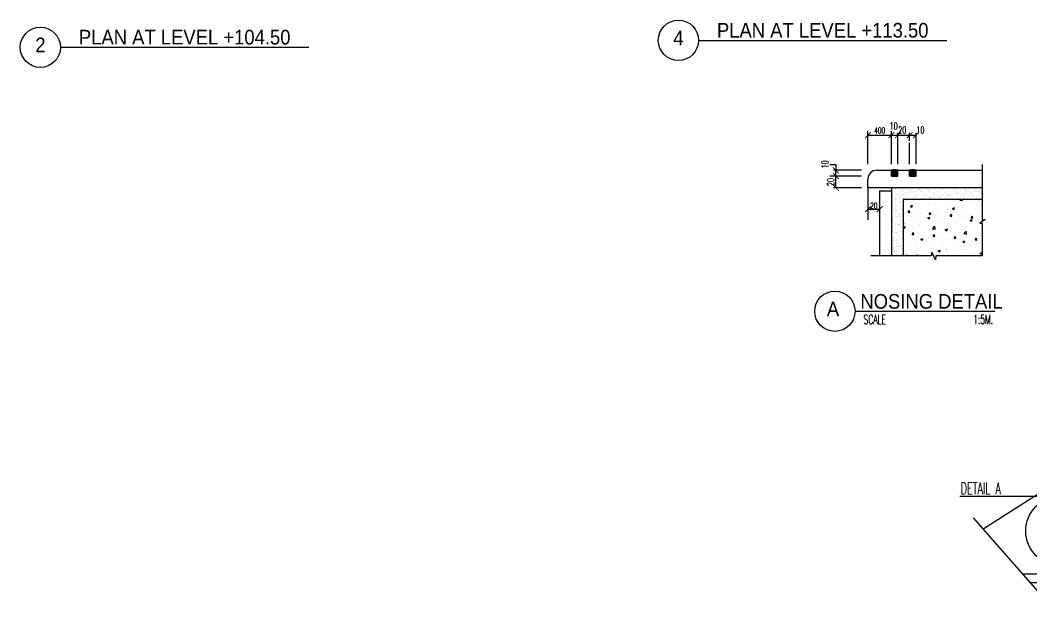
# Model space of a CAD drawing. Extents: x 417968.7 to 418005.4, y 43443.8 to 43480.2.
# Drawn here: x 417970.1 to 417987.35, y 43445.94 to 43455.97 of the extents above; entities that cross this region are included whole.
import ezdxf
from ezdxf.enums import TextEntityAlignment as Align

# ---------------------------------------------------------------- set-up
doc = ezdxf.new("R2010")
doc.units = 0
doc.header["$MEASUREMENT"] = 0
doc.header["$PDMODE"] = 3
doc.header["$PDSIZE"] = 0.1
doc.layers.get('0').update_dxf_attribs({"linetype": 'CONTINUOUS'})
doc.layers.get('DEFPOINTS').update_dxf_attribs({"linetype": 'CONTINUOUS'})
for name, color, linetype in [('Axisname', 6, 'CONTINUOUS'), ('DIM', 4, 'CONTINUOUS'), ('HAND', 2, 'CONTINUOUS'), ('ST-NO', 7, 'CONTINUOUS'), ('STEPS', 7, 'CONTINUOUS'), ('TXT', 2, 'CONTINUOUS'), ('TXT1', 2, 'CONTINUOUS'), ('TXT2', 6, 'CONTINUOUS'), ('WALL', 6, 'CONTINUOUS')]:
    doc.layers.add(name, color=color, linetype=linetype)
doc.styles.add('ROMANS', font='ROMANS.shx', dxfattribs={"width": 0.6})
doc.styles.add('TTXT', font='swisse.ttf', dxfattribs={"width": 0.6})
doc.dimstyles.new('R50', dxfattribs={"dimscale": 0, "dimtxt": 0.14, "dimasz": 0.1, "dimexe": 0.03, "dimexo": 0.03, "dimgap": 0.08, "dimtad": 1, "dimdec": 0, "dimlfac": 1000, "dimzin": 13, "dimdsep": 46, "dimtxsty": 'ROMANS', "dimblk": 'ARCHTICK', "dimcen": 0.09, "dimclrd": 4, "dimclre": 4, "dimclrt": 2, "dimadec": 0, "dimazin": 0, "dimtfac": 1, "dimtdec": 0, "dimtofl": 0, "dimtmove": 2, "dimatfit": 3, "dimldrblk": 'CLOSEDBLANK', "dimfxl": 0, "dimtolj": 1, "dimtzin": 0, "dimarcsym": 0})

# ---------------------------------------------------------------- blocks, each defined once
blk = doc.blocks.new('_ARCHTICK')
at = {"color": 0, "linetype": 'ByBlock', "const_width": 0.15}
blk.add_lwpolyline([(-0.5, -0.5), (0.5, 0.5)], dxfattribs=at)
blk = doc.blocks.new('*D128')
at = {"layer": 'DEFPOINTS', "color": 0}
for p in [(417984.553, 43452.977), (417984.753, 43452.977), (417984.753, 43452.745)]:
    blk.add_point(p, dxfattribs=at)
at = {"layer": 'DIM', "color": 4, "lineweight": -2}
for p, q in [((417984.553, 43452.947), (417984.553, 43452.735)), ((417984.753, 43452.947), (417984.753, 43452.735)), ((417984.553, 43452.745), (417984.753, 43452.745))]:
    blk.add_line(p, q, dxfattribs=at)
at = {"layer": 'DIM', "color": 4, "lineweight": -2, "xscale": 0.1, "yscale": 0.1, "zscale": 0.1, "rotation": 180}
blk.add_blockref('_ARCHTICK', (417984.553, 43452.745), dxfattribs=at)
at = {"layer": 'DIM', "color": 4, "lineweight": -2, "xscale": 0.1, "yscale": 0.1, "zscale": 0.1}
blk.add_blockref('_ARCHTICK', (417984.753, 43452.745), dxfattribs=at)
at = {"layer": 'DIM', "color": 2, "insert": (417984.653, 43452.805), "char_height": 0.1, "attachment_point": 5, "style": 'ROMANS'}
blk.add_mtext('\\A1;20', dxfattribs=at)
blk = doc.blocks.new('_ClosedBlank')
at = {"color": 0, "linetype": 'ByBlock', "lineweight": -2}
for p, q in [((-1, 0.17), (0, 0)), ((-1, 0.17), (-1, -0.17)), ((0, 0), (-1, -0.17))]:
    blk.add_line(p, q, dxfattribs=at)
blk = doc.blocks.new('*X112')
at = {"layer": 'DIM', "color": 0}
for p, q in [((159.007, 381.626), (159.007, 381.626)), ((159.015, 381.648), (159.015, 381.648)), ((159.023, 381.585), (159.023, 381.585)), ((159.036, 381.635), (159.036, 381.635)), ((159.067, 381.672), (159.067, 381.672)), ((159.07, 381.686), (159.07, 381.686)), ((159.079, 381.678), (159.079, 381.678)), ((159.091, 381.594), (159.091, 381.594)), ((159.112, 381.586), (159.112, 381.586)), ((159.117, 381.597), (159.117, 381.597)), ((159.122, 381.638), (159.122, 381.638)), ((159.138, 381.628), (159.138, 381.628)), ((159.158, 381.603), (159.158, 381.603)), ((159.171, 381.649), (159.171, 381.649)), ((159.172, 381.593), (159.172, 381.593)), ((159.181, 381.584), (159.181, 381.584)), ((159.192, 381.635), (159.192, 381.635)), ((159.202, 381.677), (159.202, 381.677)), ((159.205, 381.581), (159.205, 381.581)), ((159.226, 381.612), (159.226, 381.612)), ((159.252, 381.615), (159.252, 381.615)), ((159.265, 381.627), (159.265, 381.627)), ((159.268, 381.587), (159.268, 381.587)), ((159.273, 381.682), (159.273, 381.682)), ((159.292, 381.62), (159.292, 381.62)), ((159.323, 381.636), (159.323, 381.636)), ((159.326, 381.649), (159.326, 381.649)), ((159.332, 381.628), (159.332, 381.628)), ((159.333, 381.679), (159.333, 381.679)), ((159.336, 381.582), (159.336, 381.582)), ((159.347, 381.635), (159.347, 381.635)), ((159.36, 381.629), (159.36, 381.629)), ((159.375, 381.588), (159.375, 381.588)), ((159.386, 381.633), (159.386, 381.633)), ((159.401, 381.632), (159.401, 381.632)), ((159.423, 381.587), (159.423, 381.587)), ((159.427, 381.638), (159.427, 381.638)), ((159.461, 381.678), (159.461, 381.678)), ((159.464, 381.582), (159.464, 381.582)), ((159.473, 381.68), (159.473, 381.68)), ((159.482, 381.672), (159.482, 381.672)), ((159.482, 381.649), (159.482, 381.649)), ((159.495, 381.647), (159.495, 381.647)), ((159.503, 381.636), (159.503, 381.636)), ((159.521, 381.65), (159.521, 381.65)), ((159.526, 381.632), (159.526, 381.632)), ((159.531, 381.634), (159.531, 381.634)), ((159.562, 381.656), (159.562, 381.656)), ((159.575, 381.586), (159.575, 381.586)), ((159.579, 381.587), (159.579, 381.587)), ((159.585, 381.578), (159.585, 381.578)), ((159.596, 381.683), (159.596, 381.683)), ((159.599, 381.587), (159.599, 381.587)), ((159.63, 381.665), (159.63, 381.665)), ((159.638, 381.649), (159.638, 381.649)), ((159.656, 381.668), (159.656, 381.668)), ((159.659, 381.636), (159.659, 381.636)), ((159.659, 381.633), (159.659, 381.633)), ((159.676, 381.676), (159.676, 381.676)), ((159.696, 381.673), (159.696, 381.673)), ((159.726, 381.63), (159.726, 381.63)), ((159.727, 381.685), (159.727, 381.685)), ((159.73, 381.588), (159.73, 381.588)), ((159.735, 381.622), (159.735, 381.622)), ((159.735, 381.588), (159.735, 381.588)), ((159.764, 381.682), (159.764, 381.682)), ((159.778, 381.582), (159.778, 381.582)), ((159.79, 381.686), (159.79, 381.686)), ((159.793, 381.65), (159.793, 381.65)), ((159.794, 381.638), (159.794, 381.638)), ((159.814, 381.636), (159.814, 381.636)), ((159.831, 381.691), (159.831, 381.691)), ((159.855, 381.684), (159.855, 381.684)), ((159.858, 381.588), (159.858, 381.588)), ((159.876, 381.674), (159.876, 381.674)), ((159.885, 381.666), (159.885, 381.666)), ((159.89, 381.588), (159.89, 381.588)), ((159.899, 381.7), (159.899, 381.7)), ((159.925, 381.64), (159.925, 381.64)), ((159.929, 381.626), (159.929, 381.626)), ((159.945, 381.577), (159.945, 381.577)), ((159.949, 381.65), (159.949, 381.65)), ((159.97, 381.636), (159.97, 381.636)), ((159.971, 381.58), (159.971, 381.58)), ((159.978, 381.58), (159.978, 381.58)), ((159.99, 381.689), (159.99, 381.689)), ((159.993, 381.593), (159.993, 381.593)), ((160.012, 381.586), (160.012, 381.586)), ((160.046, 381.588), (160.046, 381.588)), ((160.053, 381.639), (160.053, 381.639)), ((160.079, 381.67), (160.079, 381.67)), ((160.079, 381.594), (160.079, 381.594)), ((160.105, 381.65), (160.105, 381.65)), ((160.105, 381.598), (160.105, 381.598)), ((160.121, 381.691), (160.121, 381.691)), ((160.124, 381.594), (160.124, 381.594)), ((160.126, 381.637), (160.126, 381.637)), ((160.129, 381.624), (160.129, 381.624)), ((160.138, 381.616), (160.138, 381.616)), ((160.146, 381.603), (160.146, 381.603)), ((160.188, 381.644), (160.188, 381.644)), ((160.202, 381.588), (160.202, 381.588)), ((160.214, 381.612), (160.214, 381.612)), ((160.24, 381.616), (160.24, 381.616)), ((160.248, 381.69), (160.248, 381.69)), ((160.252, 381.594), (160.252, 381.594)), ((160.26, 381.65), (160.26, 381.65)), ((160.279, 381.668), (160.279, 381.668)), ((160.281, 381.621), (160.281, 381.621)), ((160.282, 381.637), (160.282, 381.637)), ((160.288, 381.66), (160.288, 381.66)), ((160.319, 381.645), (160.319, 381.645)), ((160.332, 381.62), (160.332, 381.62)), ((160.349, 381.63), (160.349, 381.63)), ((160.357, 381.589), (160.357, 381.589)), ((160.375, 381.633), (160.375, 381.633)), ((160.384, 381.695), (160.384, 381.695)), ((160.387, 381.599), (160.387, 381.599)), ((160.415, 381.639), (160.415, 381.639)), ((160.416, 381.651), (160.416, 381.651)), ((160.437, 381.637), (160.437, 381.637)), ((160.447, 381.645), (160.447, 381.645)), ((160.482, 381.664), (160.482, 381.664)), ((160.483, 381.648), (160.483, 381.648)), ((160.509, 381.651), (160.509, 381.651)), ((160.513, 381.589), (160.513, 381.589)), ((160.514, 381.697), (160.514, 381.697)), ((160.518, 381.6), (160.518, 381.6)), ((160.532, 381.618), (160.532, 381.618)), ((160.541, 381.61), (160.541, 381.61)), ((160.55, 381.656), (160.55, 381.656)), ((159.01, 381.53), (159.01, 381.53)), ((159.013, 381.433), (159.013, 381.433)), ((159.022, 381.549), (159.022, 381.549)), ((159.029, 381.456), (159.029, 381.456)), ((159.031, 381.54), (159.031, 381.54)), ((159.055, 381.523), (159.055, 381.523)), ((159.069, 381.461), (159.069, 381.461)), ((159.07, 381.576), (159.07, 381.576)), ((159.073, 381.48), (159.073, 381.48)), ((159.075, 381.5), (159.075, 381.5)), ((159.076, 381.51), (159.076, 381.51)), ((159.124, 381.455), (159.124, 381.455)), ((159.134, 381.446), (159.134, 381.446)), ((159.137, 381.47), (159.137, 381.47)), ((159.141, 381.531), (159.141, 381.531)), ((159.144, 381.435), (159.144, 381.435)), ((159.152, 381.461), (159.152, 381.461)), ((159.163, 381.474), (159.163, 381.474)), ((159.177, 381.406), (159.177, 381.406)), ((159.211, 381.523), (159.211, 381.523)), ((159.225, 381.544), (159.225, 381.544)), ((159.232, 381.51), (159.232, 381.51)), ((159.269, 381.531), (159.269, 381.531)), ((159.367, 381.524), (159.367, 381.524)), ((159.388, 381.51), (159.388, 381.51)), ((159.404, 381.536), (159.404, 381.536)), ((159.407, 381.506), (159.407, 381.506)), ((159.425, 381.542), (159.425, 381.542)), ((159.433, 381.509), (159.433, 381.509)), ((159.434, 381.534), (159.434, 381.534)), ((159.473, 381.515), (159.473, 381.515)), ((159.522, 381.524), (159.522, 381.524)), ((159.535, 381.537), (159.535, 381.537)), ((159.541, 381.524), (159.541, 381.524)), ((159.543, 381.51), (159.543, 381.51)), ((159.567, 381.527), (159.567, 381.527)), ((159.608, 381.532), (159.608, 381.532)), ((159.628, 381.538), (159.628, 381.538)), ((159.662, 381.537), (159.662, 381.537)), ((159.676, 381.541), (159.676, 381.541)), ((159.678, 381.524), (159.678, 381.524)), ((159.699, 381.511), (159.699, 381.511)), ((159.702, 381.545), (159.702, 381.545)), ((159.742, 381.55), (159.742, 381.55)), ((159.798, 381.541), (159.798, 381.541)), ((159.81, 381.559), (159.81, 381.559)), ((159.828, 381.536), (159.828, 381.536)), ((159.834, 381.524), (159.834, 381.524)), ((159.836, 381.562), (159.836, 381.562)), ((159.837, 381.528), (159.837, 381.528)), ((159.855, 381.511), (159.855, 381.511)), ((159.877, 381.568), (159.877, 381.568)), ((159.928, 381.543), (159.928, 381.543)), ((159.988, 381.572), (159.988, 381.572)), ((159.989, 381.525), (159.989, 381.525)), ((160.011, 381.511), (160.011, 381.511)), ((160.031, 381.532), (160.031, 381.532)), ((160.056, 381.543), (160.056, 381.543)), ((160.145, 381.525), (160.145, 381.525)), ((160.166, 381.512), (160.166, 381.512)), ((160.181, 381.576), (160.181, 381.576)), ((160.191, 381.547), (160.191, 381.547)), ((160.231, 381.53), (160.231, 381.53)), ((160.24, 381.522), (160.24, 381.522)), ((160.301, 381.525), (160.301, 381.525)), ((160.322, 381.549), (160.322, 381.549)), ((160.322, 381.512), (160.322, 381.512)), ((160.382, 381.574), (160.382, 381.574)), ((160.391, 381.566), (160.391, 381.566)), ((160.395, 381.507), (160.395, 381.507)), ((160.421, 381.51), (160.421, 381.51)), ((160.434, 381.526), (160.434, 381.526)), ((160.45, 381.548), (160.45, 381.548)), ((160.457, 381.526), (160.457, 381.526)), ((160.461, 381.515), (160.461, 381.515)), ((160.478, 381.512), (160.478, 381.512)), ((160.521, 381.504), (160.521, 381.504)), ((160.529, 381.524), (160.529, 381.524)), ((159.016, 381.337), (159.016, 381.337)), ((159.019, 381.241), (159.019, 381.241)), ((159.027, 381.363), (159.027, 381.363)), ((159.037, 381.336), (159.037, 381.336)), ((159.049, 381.329), (159.049, 381.329)), ((159.075, 381.333), (159.075, 381.333)), ((159.076, 381.383), (159.076, 381.383)), ((159.077, 381.317), (159.077, 381.317)), ((159.08, 381.287), (159.08, 381.287)), ((159.086, 381.308), (159.086, 381.308)), ((159.096, 381.398), (159.096, 381.398)), ((159.116, 381.338), (159.116, 381.338)), ((159.117, 381.384), (159.117, 381.384)), ((159.129, 381.269), (159.129, 381.269)), ((159.136, 381.273), (159.136, 381.273)), ((159.147, 381.339), (159.147, 381.339)), ((159.15, 381.242), (159.15, 381.242)), ((159.157, 381.259), (159.157, 381.259)), ((159.183, 381.347), (159.183, 381.347)), ((159.193, 381.336), (159.193, 381.336)), ((159.006, 381.065), (159.006, 381.065)), ((159.021, 381.147), (159.021, 381.147)), ((159.022, 381.144), (159.022, 381.144)), ((159.027, 381.197), (159.027, 381.197)), ((159.029, 381.179), (159.029, 381.179)), ((159.032, 381.068), (159.032, 381.068)), ((159.038, 381.171), (159.038, 381.171)), ((159.042, 381.134), (159.042, 381.134)), ((159.073, 381.074), (159.073, 381.074)), ((159.077, 381.211), (159.077, 381.211)), ((159.081, 381.131), (159.081, 381.131)), ((159.083, 381.191), (159.083, 381.191)), ((159.086, 381.094), (159.086, 381.094)), ((159.095, 381.206), (159.095, 381.206)), ((159.118, 381.085), (159.118, 381.085)), ((159.121, 381.209), (159.121, 381.209)), ((159.131, 381.085), (159.131, 381.085)), ((159.14, 381.077), (159.14, 381.077)), ((159.141, 381.083), (159.141, 381.083)), ((159.153, 381.146), (159.153, 381.146)), ((159.162, 381.215), (159.162, 381.215)), ((159.167, 381.086), (159.167, 381.086)), ((159.176, 381.147), (159.176, 381.147)), ((159.179, 381.223), (159.179, 381.223)), ((159.188, 381.215), (159.188, 381.215)), ((159.197, 381.134), (159.197, 381.134)), ((159.026, 381.048), (159.026, 381.048)), ((159.029, 380.952), (159.029, 380.952)), ((159.034, 380.993), (159.034, 380.993)), ((159.053, 380.941), (159.053, 380.941)), ((159.061, 381.022), (159.061, 381.022)), ((159.079, 380.945), (159.079, 380.945)), ((159.082, 381.008), (159.082, 381.008)), ((159.083, 380.947), (159.083, 380.947)), ((159.089, 380.998), (159.089, 380.998)), ((159.092, 380.902), (159.092, 380.902)), ((159.093, 380.939), (159.093, 380.939)), ((159.101, 380.897), (159.101, 380.897)), ((159.119, 380.95), (159.119, 380.95)), ((159.136, 380.899), (159.136, 380.899)), ((159.156, 381.05), (159.156, 381.05)), ((159.158, 380.96), (159.158, 380.96)), ((159.16, 380.953), (159.16, 380.953)), ((159.184, 381.037), (159.184, 381.037)), ((159.187, 380.959), (159.187, 380.959)), ((159.007, 380.758), (159.007, 380.758)), ((159.031, 380.809), (159.031, 380.809)), ((159.032, 380.855), (159.032, 380.855)), ((159.035, 380.759), (159.035, 380.759)), ((159.036, 380.81), (159.036, 380.81)), ((159.043, 380.835), (159.043, 380.835)), ((159.045, 380.801), (159.045, 380.801)), ((159.088, 380.761), (159.088, 380.761)), ((159.095, 380.805), (159.095, 380.805)), ((159.099, 380.818), (159.099, 380.818)), ((159.122, 380.883), (159.122, 380.883)), ((159.125, 380.821), (159.125, 380.821)), ((159.138, 380.716), (159.138, 380.716)), ((159.142, 380.772), (159.142, 380.772)), ((159.163, 380.857), (159.163, 380.857)), ((159.163, 380.758), (159.163, 380.758)), ((159.165, 380.827), (159.165, 380.827)), ((159.166, 380.761), (159.166, 380.761)), ((159.186, 380.854), (159.186, 380.854)), ((159.195, 380.845), (159.195, 380.845)), ((159.198, 380.835), (159.198, 380.835)), ((159.01, 380.677), (159.01, 380.677)), ((159.026, 380.646), (159.026, 380.646)), ((159.036, 380.68), (159.036, 380.68)), ((159.038, 380.663), (159.038, 380.663)), ((159.04, 380.624), (159.04, 380.624)), ((159.041, 380.566), (159.041, 380.566)), ((159.048, 380.633), (159.048, 380.633)), ((159.056, 380.554), (159.056, 380.554)), ((159.077, 380.686), (159.077, 380.686)), ((159.082, 380.557), (159.082, 380.557)), ((159.083, 380.709), (159.083, 380.709)), ((159.09, 380.578), (159.09, 380.578)), ((159.098, 380.709), (159.098, 380.709)), ((159.099, 380.57), (159.099, 380.57)), ((159.102, 380.613), (159.102, 380.613)), ((159.123, 380.584), (159.123, 380.584)), ((159.123, 380.562), (159.123, 380.562)), ((159.145, 380.695), (159.145, 380.695)), ((159.147, 380.707), (159.147, 380.707)), ((159.169, 380.664), (159.169, 380.664)), ((159.171, 380.698), (159.171, 380.698)), ((159.172, 380.568), (159.172, 380.568)), ((159.182, 380.646), (159.182, 380.646)), ((159.191, 380.667), (159.191, 380.667)), ((159.191, 380.571), (159.191, 380.571))]:
    blk.add_line(p, q, dxfattribs=at)
blk = doc.blocks.new('*X111')
at = {"layer": 'DIM', "color": 0}
for p, q in [((159.327, 381.392), (159.362, 381.405)), ((159.351, 381.375), (159.362, 381.405)), ((159.382, 381.482), (159.382, 381.482)), ((159.455, 381.437), (159.455, 381.437)), ((159.629, 381.414), (159.629, 381.414)), ((159.708, 381.469), (159.708, 381.469)), ((159.754, 381.43), (159.754, 381.43)), ((159.944, 381.455), (159.944, 381.455)), ((160.136, 381.496), (160.136, 381.496)), ((160.171, 381.492), (160.181, 381.502)), ((160.171, 381.492), (160.215, 381.485)), ((160.215, 381.485), (160.213, 381.502)), ((160.259, 381.497), (160.259, 381.497)), ((160.403, 381.485), (160.403, 381.485)), ((160.471, 381.407), (160.471, 381.407)), ((160.481, 381.502), (160.49, 381.496)), ((160.49, 381.496), (160.492, 381.502)), ((159.238, 381.274), (159.238, 381.274)), ((159.288, 381.285), (159.312, 381.314)), ((159.288, 381.285), (159.318, 381.282)), ((159.318, 381.282), (159.312, 381.314)), ((159.313, 381.372), (159.313, 381.372)), ((159.327, 381.392), (159.351, 381.375)), ((159.449, 381.27), (159.449, 381.27)), ((159.505, 381.263), (159.505, 381.263)), ((159.623, 381.233), (159.623, 381.233)), ((159.647, 381.254), (159.671, 381.282)), ((159.647, 381.254), (159.676, 381.251)), ((159.653, 381.233), (159.653, 381.233)), ((159.676, 381.251), (159.671, 381.282)), ((159.702, 381.302), (159.702, 381.302)), ((159.771, 381.252), (159.771, 381.252)), ((159.812, 381.258), (159.812, 381.258)), ((159.945, 381.284), (159.945, 381.284)), ((159.962, 381.34), (159.962, 381.34)), ((160.005, 381.222), (160.029, 381.251)), ((160.035, 381.22), (160.029, 381.251)), ((160.038, 381.24), (160.038, 381.24)), ((160.045, 381.352), (160.08, 381.365)), ((160.045, 381.352), (160.07, 381.335)), ((160.07, 381.335), (160.08, 381.365)), ((160.128, 381.3), (160.128, 381.3)), ((160.218, 381.375), (160.218, 381.375)), ((160.236, 381.334), (160.236, 381.334)), ((160.253, 381.316), (160.253, 381.316)), ((160.442, 381.341), (160.442, 381.341)), ((160.465, 381.24), (160.465, 381.24)), ((160.528, 381.384), (160.528, 381.384)), ((159.203, 381.122), (159.209, 381.128)), ((159.203, 381.083), (159.215, 381.081)), ((159.214, 381.081), (159.209, 381.128)), ((159.343, 381.207), (159.343, 381.207)), ((159.362, 381.183), (159.362, 381.183)), ((159.443, 381.104), (159.443, 381.104)), ((159.481, 381.074), (159.481, 381.074)), ((159.498, 381.217), (159.498, 381.217)), ((159.61, 381.196), (159.61, 381.196)), ((159.625, 381.19), (159.66, 381.204)), ((159.625, 381.19), (159.65, 381.174)), ((159.65, 381.174), (159.66, 381.204)), ((159.681, 381.061), (159.681, 381.061)), ((159.696, 381.136), (159.696, 381.136)), ((159.773, 381.124), (159.773, 381.124)), ((159.877, 381.184), (159.877, 381.184)), ((159.956, 381.173), (159.956, 381.173)), ((159.996, 381.102), (159.996, 381.102)), ((160.005, 381.222), (160.035, 381.22)), ((160.065, 381.174), (160.065, 381.174)), ((160.121, 381.119), (160.121, 381.119)), ((160.144, 381.173), (160.144, 381.173)), ((160.212, 381.208), (160.212, 381.208)), ((160.305, 381.229), (160.305, 381.229)), ((160.311, 381.144), (160.311, 381.144)), ((160.344, 381.15), (160.379, 381.164)), ((160.344, 381.15), (160.368, 381.134)), ((160.356, 381.224), (160.356, 381.224)), ((160.364, 381.191), (160.388, 381.22)), ((160.364, 381.191), (160.394, 381.188)), ((160.368, 381.134), (160.379, 381.164)), ((160.394, 381.188), (160.388, 381.22)), ((160.411, 381.162), (160.411, 381.162)), ((160.459, 381.074), (160.459, 381.074)), ((159.205, 381.029), (159.24, 381.043)), ((159.205, 381.029), (159.23, 381.012)), ((159.23, 381.012), (159.24, 381.043)), ((159.357, 380.909), (159.381, 380.938)), ((159.357, 380.909), (159.387, 380.906)), ((159.366, 381.019), (159.366, 381.019)), ((159.387, 380.906), (159.381, 380.938)), ((159.405, 381.009), (159.405, 381.009)), ((159.437, 380.937), (159.437, 380.937)), ((159.491, 381.036), (159.491, 381.036)), ((159.672, 380.998), (159.672, 380.998)), ((159.672, 380.899), (159.672, 380.899)), ((159.69, 380.969), (159.69, 380.969)), ((159.704, 381.005), (159.743, 381.046)), ((159.704, 381.005), (159.748, 380.998)), ((159.716, 380.878), (159.74, 380.906)), ((159.746, 380.875), (159.74, 380.906)), ((159.748, 380.998), (159.743, 381.046)), ((159.865, 380.905), (159.865, 380.905)), ((159.923, 380.989), (159.958, 381.002)), ((159.923, 380.989), (159.948, 380.972)), ((159.939, 380.986), (159.939, 380.986)), ((159.948, 380.972), (159.958, 381.003)), ((159.949, 381.007), (159.949, 381.007)), ((159.964, 380.949), (159.964, 380.949)), ((159.99, 380.922), (159.99, 380.922)), ((160.179, 380.947), (160.179, 380.947)), ((160.206, 381.042), (160.206, 381.042)), ((160.206, 380.975), (160.206, 380.975)), ((160.237, 380.922), (160.276, 380.963)), ((160.237, 380.922), (160.282, 380.915)), ((160.255, 380.999), (160.255, 380.999)), ((160.282, 380.915), (160.276, 380.963)), ((160.453, 380.908), (160.453, 380.908)), ((160.473, 380.964), (160.473, 380.964)), ((160.495, 380.988), (160.495, 380.988)), ((160.547, 381.049), (160.547, 381.049)), ((159.234, 380.822), (159.234, 380.822)), ((159.308, 380.753), (159.308, 380.753)), ((159.36, 380.839), (159.36, 380.839)), ((159.381, 380.849), (159.381, 380.849)), ((159.431, 380.771), (159.431, 380.771)), ((159.503, 380.828), (159.538, 380.841)), ((159.503, 380.828), (159.528, 380.811)), ((159.528, 380.811), (159.538, 380.841)), ((159.549, 380.864), (159.549, 380.864)), ((159.575, 380.742), (159.575, 380.742)), ((159.684, 380.803), (159.684, 380.803)), ((159.716, 380.878), (159.746, 380.875)), ((159.842, 380.731), (159.842, 380.731)), ((159.858, 380.724), (159.858, 380.724)), ((159.943, 380.84), (159.943, 380.84)), ((160.048, 380.749), (160.048, 380.749)), ((160.075, 380.846), (160.099, 380.875)), ((160.075, 380.846), (160.104, 380.844)), ((160.104, 380.844), (160.099, 380.875)), ((160.108, 380.719), (160.108, 380.719)), ((160.2, 380.875), (160.2, 380.875)), ((160.222, 380.788), (160.257, 380.801)), ((160.222, 380.788), (160.247, 380.771)), ((160.247, 380.771), (160.257, 380.801)), ((160.364, 380.791), (160.364, 380.791)), ((160.433, 380.815), (160.457, 380.843)), ((160.433, 380.815), (160.463, 380.812)), ((160.447, 380.741), (160.447, 380.741)), ((160.463, 380.812), (160.457, 380.844)), ((160.489, 380.807), (160.489, 380.807)), ((160.526, 380.75), (160.526, 380.75)), ((159.228, 380.641), (159.228, 380.641)), ((159.261, 380.544), (159.275, 380.558)), ((159.277, 380.544), (159.275, 380.559)), ((159.36, 380.55), (159.36, 380.55)), ((159.413, 380.686), (159.413, 380.686)), ((159.417, 380.666), (159.417, 380.666)), ((159.425, 380.604), (159.425, 380.604)), ((159.436, 380.544), (159.451, 380.562)), ((159.454, 380.544), (159.451, 380.562)), ((159.652, 380.6), (159.652, 380.6)), ((159.678, 380.636), (159.678, 380.636)), ((159.68, 380.675), (159.68, 380.675)), ((159.733, 380.708), (159.733, 380.708)), ((159.802, 380.626), (159.837, 380.64)), ((159.802, 380.626), (159.827, 380.61)), ((159.827, 380.61), (159.837, 380.64)), ((159.916, 380.552), (159.916, 380.552)), ((159.937, 380.674), (159.937, 380.674)), ((159.943, 380.65), (159.943, 380.65)), ((159.947, 380.664), (159.947, 380.664)), ((160.194, 380.709), (160.194, 380.709)), ((160.214, 380.652), (160.214, 380.652)), ((160.232, 380.594), (160.232, 380.594)), ((160.235, 380.7), (160.235, 380.7)), ((160.355, 380.591), (160.355, 380.591)), ((160.357, 380.61), (160.357, 380.61)), ((160.375, 380.708), (160.375, 380.708)), ((160.44, 380.575), (160.44, 380.575)), ((160.481, 380.641), (160.481, 380.641)), ((160.52, 380.586), (160.553, 380.599)), ((160.52, 380.586), (160.545, 380.57)), ((160.545, 380.57), (160.553, 380.593)), ((160.547, 380.635), (160.547, 380.635)), ((159.727, 380.527), (159.727, 380.527))]:
    blk.add_line(p, q, dxfattribs=at)
blk = doc.blocks.new('*X114')
at = {"layer": 'DIM', "color": 0}
for p, q in [((159.003, 381.967), (159.052, 382.016)), ((159.003, 381.949), (159.069, 382.015)), ((159.003, 381.932), (159.084, 382.013)), ((159.003, 381.985), (159.031, 382.013)), ((159.003, 381.914), (159.098, 382.009)), ((159.009, 381.902), (159.11, 382.004)), ((159.027, 381.902), (159.113, 381.989)), ((159.044, 381.902), (159.113, 381.971)), ((159.062, 381.902), (159.113, 381.953)), ((159.08, 381.902), (159.113, 381.936)), ((159.097, 381.902), (159.113, 381.918))]:
    blk.add_line(p, q, dxfattribs=at)
blk = doc.blocks.new('*X113')
at = {"layer": 'DIM', "color": 0}
for p, q in [((159.313, 381.959), (159.37, 382.016)), ((159.313, 381.941), (159.387, 382.015)), ((159.313, 381.977), (159.351, 382.015)), ((159.313, 381.923), (159.401, 382.011)), ((159.313, 381.994), (159.328, 382.009)), ((159.313, 381.906), (159.414, 382.007)), ((159.327, 381.902), (159.423, 381.998)), ((159.345, 381.902), (159.423, 381.98)), ((159.363, 381.902), (159.423, 381.963)), ((159.38, 381.902), (159.423, 381.945)), ((159.398, 381.902), (159.423, 381.927)), ((159.416, 381.902), (159.423, 381.91))]:
    blk.add_line(p, q, dxfattribs=at)
blk = doc.blocks.new('*D131')
at = {"layer": 'DEFPOINTS', "color": 0}
for p in [(417984.953, 43454.007), (417984.553, 43453.693), (417984.953, 43453.693)]:
    blk.add_point(p, dxfattribs=at)
at = {"layer": 'DIM', "color": 4, "lineweight": -2}
for p, q in [((417984.553, 43453.713), (417984.553, 43454.047)), ((417984.553, 43454.007), (417984.953, 43454.007)), ((417984.953, 43453.713), (417984.953, 43454.047))]:
    blk.add_line(p, q, dxfattribs=at)
at = {"layer": 'DIM', "color": 4, "lineweight": -2, "xscale": 0.1, "yscale": 0.1, "zscale": 0.1, "rotation": 180}
blk.add_blockref('_ARCHTICK', (417984.553, 43454.007), dxfattribs=at)
at = {"layer": 'DIM', "color": 4, "lineweight": -2, "xscale": 0.1, "yscale": 0.1, "zscale": 0.1}
blk.add_blockref('_ARCHTICK', (417984.953, 43454.007), dxfattribs=at)
at = {"layer": 'DIM', "color": 2, "insert": (417984.753, 43454.087), "char_height": 0.1, "attachment_point": 5, "style": 'ROMANS'}
blk.add_mtext('\\A1;400', dxfattribs=at)
blk = doc.blocks.new('*D132')
at = {"layer": 'DEFPOINTS', "color": 0}
for p in [(417984.006, 43453.308), (417984.198, 43453.308), (417984.198, 43453.108)]:
    blk.add_point(p, dxfattribs=at)
at = {"layer": 'DIM', "color": 4, "lineweight": -2}
for p, q in [((417984.178, 43453.308), (417983.966, 43453.308)), ((417984.006, 43453.108), (417984.006, 43453.308)), ((417984.178, 43453.108), (417983.966, 43453.108))]:
    blk.add_line(p, q, dxfattribs=at)
at = {"layer": 'DIM', "color": 4, "lineweight": -2, "xscale": 0.1, "yscale": 0.1, "zscale": 0.1}
for p, rotation in [((417984.006, 43453.308), 90), ((417984.006, 43453.108), 270)]:
    blk.add_blockref('_ARCHTICK', p, dxfattribs=dict(at, rotation=rotation))
at = {"layer": 'DIM', "color": 2, "insert": (417983.916, 43453.208), "char_height": 0.12, "attachment_point": 5, "rotation": 90, "style": 'ROMANS'}
blk.add_mtext('\\A1;20', dxfattribs=at)
blk = doc.blocks.new('*D133')
at = {"layer": 'DEFPOINTS', "color": 0}
for p in [(417984.006, 43453.408), (417984.198, 43453.308), (417984.267, 43453.408)]:
    blk.add_point(p, dxfattribs=at)
at = {"layer": 'DIM', "color": 4, "lineweight": -2}
for p, q in [((417983.906, 43453.508), (417984.006, 43453.508)), ((417984.006, 43453.508), (417984.006, 43453.408)), ((417984.247, 43453.408), (417983.966, 43453.408)), ((417984.178, 43453.308), (417983.966, 43453.308)), ((417984.006, 43453.308), (417984.006, 43453.408))]:
    blk.add_line(p, q, dxfattribs=at)
at = {"layer": 'DIM', "color": 4, "lineweight": -2, "xscale": 0.1, "yscale": 0.1, "zscale": 0.1}
for p, rotation in [((417984.006, 43453.408), 90), ((417984.006, 43453.308), 270)]:
    blk.add_blockref('_ARCHTICK', p, dxfattribs=dict(at, rotation=rotation))
at = {"layer": 'DIM', "color": 2, "insert": (417983.822, 43453.508), "char_height": 0.12, "attachment_point": 5, "rotation": 90, "style": 'ROMANS'}
blk.add_mtext('\\A1;10', dxfattribs=at)
blk = doc.blocks.new('*D134')
at = {"layer": 'DEFPOINTS', "color": 0}
for p in [(417985.373, 43454.007), (417985.263, 43453.891), (417985.373, 43453.859)]:
    blk.add_point(p, dxfattribs=at)
at = {"layer": 'DIM', "color": 4, "lineweight": -2}
for p, q in [((417985.263, 43453.911), (417985.263, 43454.047)), ((417985.263, 43454.007), (417985.373, 43454.007)), ((417985.373, 43453.879), (417985.373, 43454.047))]:
    blk.add_line(p, q, dxfattribs=at)
at = {"layer": 'DIM', "color": 4, "lineweight": -2, "xscale": 0.1, "yscale": 0.1, "zscale": 0.1, "rotation": 180}
blk.add_blockref('_ARCHTICK', (417985.263, 43454.007), dxfattribs=at)
at = {"layer": 'DIM', "color": 4, "lineweight": -2, "xscale": 0.1, "yscale": 0.1, "zscale": 0.1}
blk.add_blockref('_ARCHTICK', (417985.373, 43454.007), dxfattribs=at)
at = {"layer": 'DIM', "color": 2, "insert": (417985.448, 43454.097), "char_height": 0.12, "attachment_point": 5, "style": 'ROMANS'}
blk.add_mtext('\\A1;10 ', dxfattribs=at)
blk = doc.blocks.new('*D135')
at = {"layer": 'DEFPOINTS', "color": 0}
for p in [(417985.263, 43454.007), (417985.063, 43453.864), (417985.263, 43453.891)]:
    blk.add_point(p, dxfattribs=at)
at = {"layer": 'DIM', "color": 4, "lineweight": -2}
for p, q in [((417985.063, 43453.884), (417985.063, 43454.047)), ((417985.063, 43454.007), (417985.263, 43454.007)), ((417985.263, 43453.911), (417985.263, 43454.047))]:
    blk.add_line(p, q, dxfattribs=at)
at = {"layer": 'DIM', "color": 4, "lineweight": -2, "xscale": 0.1, "yscale": 0.1, "zscale": 0.1, "rotation": 180}
blk.add_blockref('_ARCHTICK', (417985.063, 43454.007), dxfattribs=at)
at = {"layer": 'DIM', "color": 4, "lineweight": -2, "xscale": 0.1, "yscale": 0.1, "zscale": 0.1}
blk.add_blockref('_ARCHTICK', (417985.263, 43454.007), dxfattribs=at)
at = {"layer": 'DIM', "color": 2, "insert": (417985.138, 43454.097), "char_height": 0.12, "attachment_point": 5, "style": 'ROMANS'}
blk.add_mtext('\\A1;20 ', dxfattribs=at)
blk = doc.blocks.new('*D136')
at = {"layer": 'DEFPOINTS', "color": 0}
for p in [(417985.063, 43454.007), (417985.063, 43453.864), (417984.953, 43453.693)]:
    blk.add_point(p, dxfattribs=at)
at = {"layer": 'DIM', "color": 4, "lineweight": -2}
for p, q in [((417984.953, 43453.713), (417984.953, 43454.047)), ((417984.953, 43454.007), (417985.063, 43454.007)), ((417985.063, 43453.884), (417985.063, 43454.047))]:
    blk.add_line(p, q, dxfattribs=at)
at = {"layer": 'DIM', "color": 4, "lineweight": -2, "xscale": 0.1, "yscale": 0.1, "zscale": 0.1, "rotation": 180}
blk.add_blockref('_ARCHTICK', (417984.953, 43454.007), dxfattribs=at)
at = {"layer": 'DIM', "color": 4, "lineweight": -2, "xscale": 0.1, "yscale": 0.1, "zscale": 0.1}
blk.add_blockref('_ARCHTICK', (417985.063, 43454.007), dxfattribs=at)
at = {"layer": 'DIM', "color": 2, "insert": (417984.993, 43454.165), "char_height": 0.12, "attachment_point": 5, "style": 'ROMANS'}
blk.add_mtext('\\A1;10 ', dxfattribs=at)

msp = doc.modelspace()

# ---------------------------------------------------------------- linework, layer by layer
at = {"layer": 'Axisname'}
for p, q in [((417981.6648, 43455.6241), (417985.9001, 43455.6241)), ((417970.7842, 43455.5063), (417975.0194, 43455.5063))]:
    msp.add_line(p, q, dxfattribs=at)
at = {"layer": 'DIM'}
for p, q in [((417984.5528, 43453.513), (417984.5528, 43454.076)), ((417984.9528, 43453.513), (417984.9528, 43454.076)), ((417985.0628, 43453.513), (417985.0628, 43453.8766)), ((417985.2628, 43453.513), (417985.2628, 43453.8766)), ((417985.3728, 43453.513), (417985.3728, 43453.8766)), ((417984.442, 43453.3081), (417983.9043, 43453.3081)), ((417984.442, 43453.4081), (417984.2104, 43453.4081)), ((417984.442, 43453.1081), (417984.166, 43453.1081)), ((417984.5528, 43453.1081), (417984.5528, 43452.5603))]:
    msp.add_line(p, q, dxfattribs=at)
at = {"layer": 'DIM', "color": 6}
msp.add_line((417987.8732, 43447.8449), (417986.1174, 43447.8449), dxfattribs=at)
msp.add_circle((417987.8358, 43447.2547), 0.5914, dxfattribs=at)
at = {"layer": 'STEPS'}
for p, q in [((417984.9528, 43453.3081), (417984.9528, 43453.4081)), ((417984.9528, 43453.3081), (417985.0628, 43453.3081)), ((417985.0628, 43453.3081), (417985.0628, 43453.4081)), ((417985.2628, 43453.3081), (417985.2628, 43453.4081)), ((417985.2628, 43453.3081), (417985.3728, 43453.3081)), ((417985.3728, 43453.3081), (417985.3728, 43453.4081)), ((417984.5528, 43453.1081), (417984.5528, 43453.2581)), ((417984.9528, 43453.1081), (417984.9528, 43451.9497)), ((417984.7528, 43453.0581), (417984.7528, 43451.9497)), ((417984.7528, 43453.0581), (417984.9528, 43453.0581)), ((417986.3482, 43447.4804), (417987.6931, 43445.9447))]:
    msp.add_line(p, q, dxfattribs=at)
for points in [[(417986.5024, 43453.5048), (417986.5024, 43452.5654), (417986.5517, 43452.5699), (417986.4636, 43452.5066), (417986.5024, 43452.5052), (417986.5024, 43451.9497)], [(417984.7028, 43453.4081), (417984.9528, 43453.4081)], [(417985.0628, 43453.4081), (417985.2628, 43453.4081)], [(417985.3728, 43453.4081), (417986.5024, 43453.4081)], [(417986.5024, 43453.1081), (417984.5528, 43453.1081)], [(417986.5024, 43451.9497), (417985.7127, 43451.9497), (417985.7075, 43451.8799), (417985.6435, 43452.0096), (417985.6313, 43451.9497), (417984.6009, 43451.9497)], [(417987.1869, 43446.5227), (417987.9401, 43446.5227), (417987.9401, 43446.3727), (417987.3182, 43446.3727)]]:
    msp.add_lwpolyline(points, dxfattribs=at)
for centre, radius, start, end in [((417984.7028, 43453.2581), 0.15, 90, 180), ((417985.0078, 43453.3048), 0.117, 61.96046, 118.03954), ((417985.3178, 43453.3048), 0.117, 61.96046, 118.03954)]:
    msp.add_arc(centre, radius, start, end, dxfattribs=at)
at = {"layer": 'TXT'}
msp.add_line((417990.5764, 43449.8746), (417986.5186, 43447.2858), dxfattribs=at)
at = {"layer": 'TXT2'}
msp.add_line((417984.3333, 43451.0033), (417986.718, 43451.0033), dxfattribs=at)
for centre in [(417981.3211, 43455.6241), (417970.4404, 43455.5063), (417983.9896, 43451.0033)]:
    msp.add_circle(centre, 0.3438, dxfattribs=at)
at = {"layer": 'WALL'}
for p, q in [((417985.1528, 43452.9081), (417985.1528, 43451.9497)), ((417986.5024, 43452.9081), (417985.1528, 43452.9081))]:
    msp.add_line(p, q, dxfattribs=at)

# ---------------------------------------------------------------- block references
at = {"layer": 'DIM', "linetype": 'Continuous'}
msp.add_blockref('*X112', (417825.9496, 43071.4058), dxfattribs=at)
at = {"layer": 'DIM', "color": 11, "linetype": 'Continuous'}
msp.add_blockref('*X111', (417825.9496, 43071.4058), dxfattribs=at)
at = {"layer": 'HAND', "linetype": 'Continuous'}
for name in ['*X114', '*X113']:
    msp.add_blockref(name, (417825.9496, 43071.4058), dxfattribs=at)

# ---------------------------------------------------------------- texts
at = {"layer": 'ST-NO', "color": 2, "style": 'ROMANS', "width": 0.6}
for s, p in [('SCALE', (417984.6708, 43450.8633)), ('1:5M.', (417986.5168, 43450.8633))]:
    msp.add_text(s, height=0.1575, dxfattribs=at).set_placement(p, align=Align.MIDDLE)
at = {"layer": 'TXT', "color": 6, "style": 'ROMANS', "width": 0.6}
msp.add_text('DETAIL A', height=0.2, dxfattribs=at).set_placement((417986.1348, 43447.8811))
at = {"layer": 'TXT1', "color": 6, "style": 'TTXT', "width": 0.9}
for s, p in [('PLAN AT LEVEL +113.50', (417983.7819, 43455.7969)), ('PLAN AT LEVEL +104.50', (417972.9012, 43455.6791))]:
    msp.add_text(s, height=0.25, dxfattribs=at).set_placement(p, align=Align.MIDDLE_CENTER)
for s, p in [('4', (417981.2339, 43455.5393)), ('2', (417970.3533, 43455.4214)), ('NOSING DETAIL', (417984.4239, 43451.0467)), ('A', (417983.8528, 43450.9184))]:
    msp.add_text(s, height=0.25, dxfattribs=at).set_placement(p)

# ---------------------------------------------------------------- dimensions: what is measured, and where the dimension line sits
at = {"layer": 'DIM'}
for base, p1, p2, text, override, picture, middle in [((417984.9528, 43454.0074), (417984.5528, 43453.6935), (417984.9528, 43453.6935), '400', {"dimscale": 1, "dimtxt": 0.1, "dimexe": 0.04, "dimexo": 0.02, "dimgap": 0.03}, '*D131', (417984.7528, 43454.0874)), ((417984.7528, 43452.7455), (417984.5528, 43452.9768), (417984.7528, 43452.9768), '20', {"dimscale": 1, "dimtxt": 0.1, "dimexe": 0.01, "dimgap": 0.01, "dimtih": 1, "dimtoh": 0, "dimse1": 0}, '*D128', (417984.6528, 43452.8055))]:
    dim = msp.add_linear_dim(base=base, p1=p1, p2=p2, text=text, dimstyle='R50', override=override, dxfattribs=at)
    dim.commit()
    dim.dimension.update_dxf_attribs({"geometry": picture, "text_midpoint": middle})
for base, p1, p2, text, picture, middle in [((417985.0628, 43454.0074), (417984.9528, 43453.6935), (417985.0628, 43453.8635), '10 ', '*D136', (417984.9926, 43454.0746)), ((417985.2628, 43454.0074), (417985.0628, 43453.8635), (417985.2628, 43453.8911), '20 ', '*D135', (417985.1378, 43454.0074)), ((417985.3728, 43454.0074), (417985.2628, 43453.8911), (417985.3728, 43453.8589), '10 ', '*D134', (417985.4478, 43454.0074))]:
    dim = msp.add_linear_dim(base=base, p1=p1, p2=p2, text=text, dimstyle='R50', override={"dimscale": 1, "dimtxt": 0.12, "dimexe": 0.04, "dimexo": 0.02, "dimgap": 0.03, "dimtmove": 1}, dxfattribs=at)
    dim.commit()
    dim.dimension.update_dxf_attribs({"geometry": picture, "text_midpoint": middle, "dimtype": 160})
dim = msp.add_linear_dim(base=(417984.0056, 43453.4081), p1=(417984.1984, 43453.3081), p2=(417984.2673, 43453.4081), angle=90, text='10', dimstyle='R50', override={"dimscale": 1, "dimtxt": 0.12, "dimexe": 0.04, "dimexo": 0.02, "dimgap": 0.03, "dimtmove": 1}, dxfattribs=at)
dim.commit()
dim.dimension.update_dxf_attribs({"geometry": '*D133', "text_midpoint": (417983.9123, 43453.4226), "dimtype": 160, "text_rotation": 90})
dim = msp.add_linear_dim(base=(417984.0056, 43453.3081), p1=(417984.1984, 43453.1081), p2=(417984.1984, 43453.3081), angle=90, text='20', dimstyle='R50', override={"dimscale": 1, "dimtxt": 0.12, "dimexe": 0.04, "dimexo": 0.02, "dimgap": 0.03}, dxfattribs=at)
dim.commit()
dim.dimension.update_dxf_attribs({"geometry": '*D132', "text_midpoint": (417983.9156, 43453.2081)})

doc.saveas('drawing.dxf')
